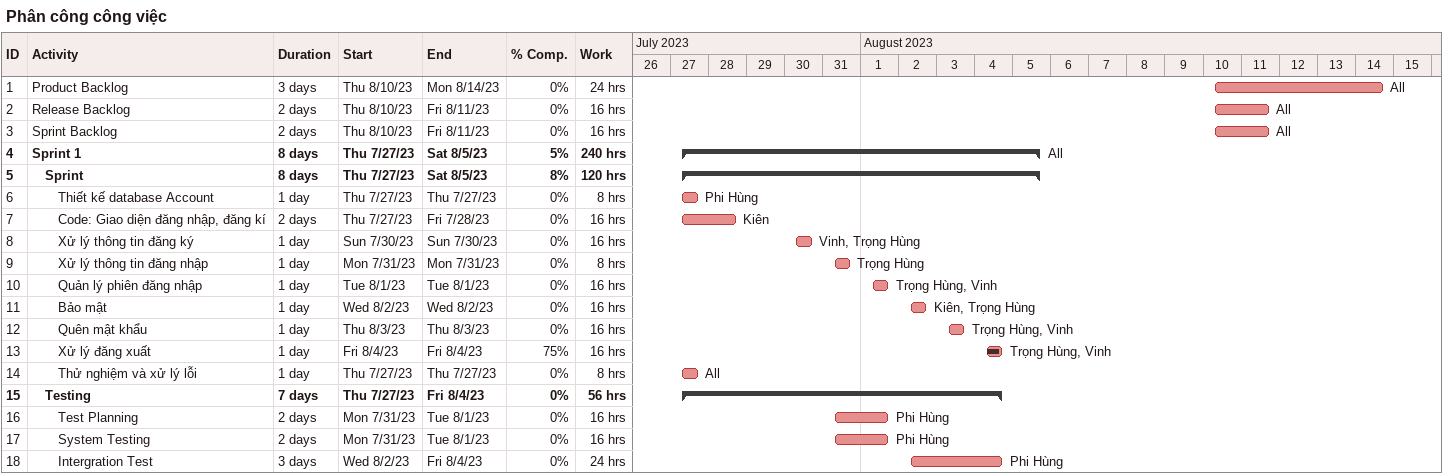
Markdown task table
Phân công công việc

| ID | Level | Task | Duration | Start | Finish | Resources | % complete | Work (h) |
|---|---|---|---|---|---|---|---|---|
| 1 | 1 | Product Backlog | 3d | 2023-08-10 | 2023-08-14 | All | 0 | 24 |
| 2 | 1 | Release Backlog | 2d | 2023-08-10 | 2023-08-11 | All | 0 | 16 |
| 3 | 1 | Sprint Backlog | 2d | 2023-08-10 | 2023-08-11 | All | 0 | 16 |
| 4 | 1 | **Sprint 1** | 8d | 2023-07-27 | 2023-08-05 | All | 5 | 240 |
| 5 | 2 | **Sprint** | 8d | 2023-07-27 | 2023-08-05 |  | 8 | 120 |
| 6 | 3 | Thiết kế database Account | 1d | 2023-07-27 | 2023-07-27 | Phi Hùng | 0 | 8 |
| 7 | 3 | Code: Giao diện đăng nhập, đăng kí | 2d | 2023-07-27 | 2023-07-28 | Kiên | 0 | 16 |
| 8 | 3 | Xử lý thông tin đăng ký | 1d | 2023-07-30 | 2023-07-30 | Vinh, Trọng Hùng | 0 | 16 |
| 9 | 3 | Xử lý thông tin đăng nhập | 1d | 2023-07-31 | 2023-07-31 | Trọng Hùng | 0 | 8 |
| 10 | 3 | Quản lý phiên đăng nhập | 1d | 2023-08-01 | 2023-08-01 | Trọng Hùng, Vinh | 0 | 16 |
| 11 | 3 | Bảo mật | 1d | 2023-08-02 | 2023-08-02 | Kiên, Trọng Hùng | 0 | 16 |
| 12 | 3 | Quên mật khẩu | 1d | 2023-08-03 | 2023-08-03 | Trọng Hùng, Vinh | 0 | 16 |
| 13 | 3 | Xử lý đăng xuất | 1d | 2023-08-04 | 2023-08-04 | Trọng Hùng, Vinh | 75 | 16 |
| 14 | 3 | Thử nghiệm và xử lý lỗi | 1d | 2023-07-27 | 2023-07-27 | All | 0 | 8 |
| 15 | 2 | **Testing** | 7d | 2023-07-27 | 2023-08-04 |  | 0 | 56 |
| 16 | 3 | Test Planning | 2d | 2023-07-31 | 2023-08-01 | Phi Hùng | 0 | 16 |
| 17 | 3 | System Testing | 2d | 2023-07-31 | 2023-08-01 | Phi Hùng | 0 | 16 |
| 18 | 3 | Intergration Test | 3d | 2023-08-02 | 2023-08-04 | Phi Hùng | 0 | 24 |
